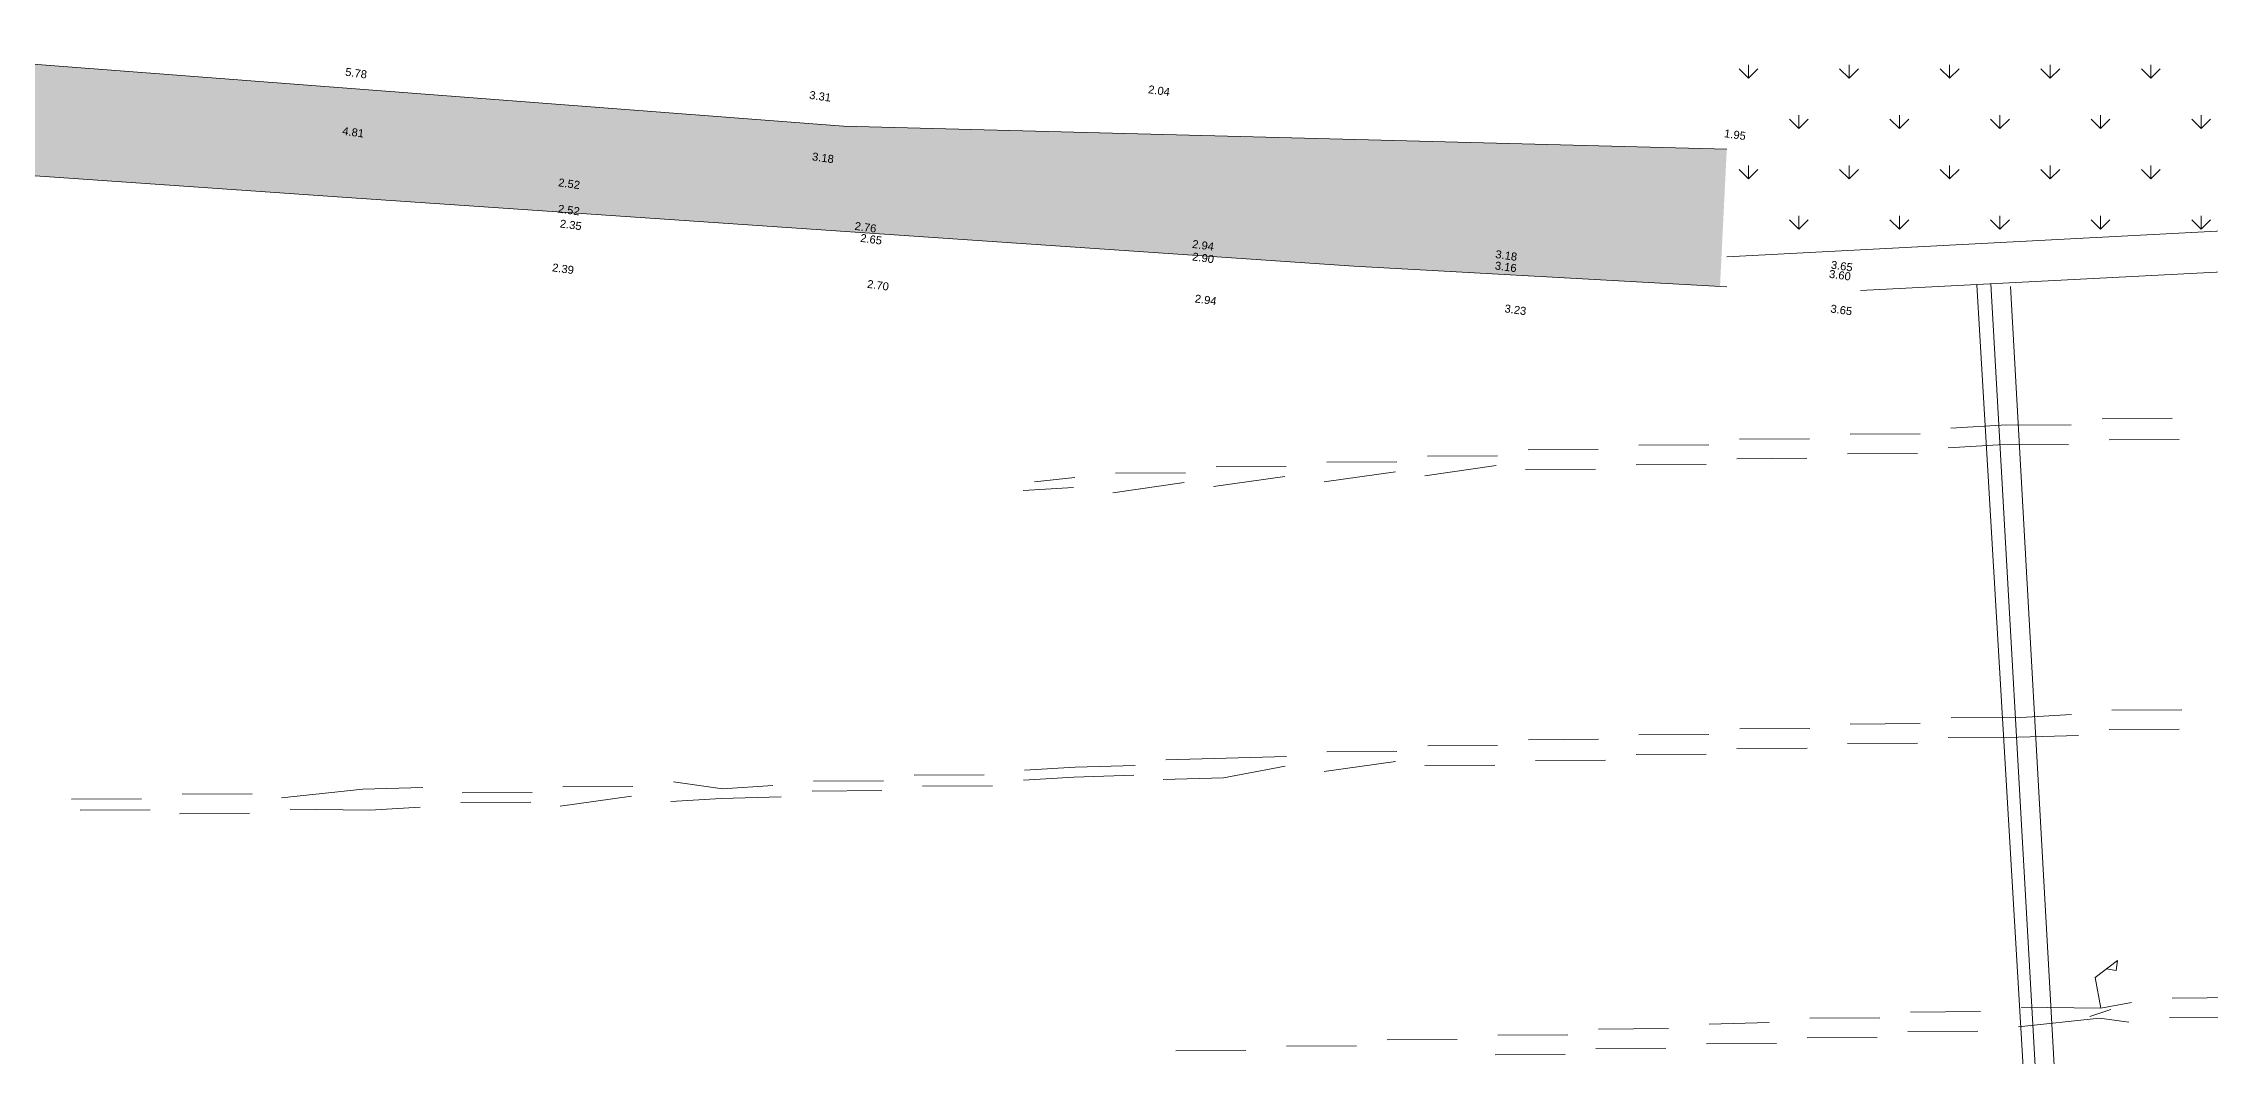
# Model space of a CAD drawing. Header units: millimetres. Extents: x -286774 to 170591, y -126585 to 81607.
# Drawn here: x -125186 to -71035, y -53834 to -28526 of the extents above; entities that cross this region are included whole.
import ezdxf

# ---------------------------------------------------------------- set-up
doc = ezdxf.new("R2010")
doc.units = ezdxf.units.MM
doc.header["$LTSCALE"] = 100
doc.header["$MEASUREMENT"] = 0
doc.layers.add('ARC-VIEW', color=90, linetype='Continuous', lineweight=5)
doc.layers.add('TAN CANG-profile- REVISE1$0$8', color=17, linetype='Continuous', lineweight=0)
doc.layers.add('Elevation', color=1, linetype='Continuous', plot=False)
doc.styles.get("Standard").update_dxf_attribs({"font": 'arial.ttf'})

msp = doc.modelspace()

# ---------------------------------------------------------------- hatches: boundary and pattern name
at = {"layer": 'TAN CANG-profile- REVISE1$0$8'}
h = msp.add_hatch(dxfattribs=at)
h.set_pattern_fill('GRASS', color=256, scale=70, angle=-7.8306)
h.set_pattern_definition([(90, (-571785.5, -457563), (-1257.2359, 1257.2359), [333.375, -2181.0967]), (45, (-571785.5, -457563), (-1257.236, 1257.236), [333.375, -1444.625]), (135, (-571785.5, -457563), (-1257.236, -1257.236), [333.375, -1444.625])])
h.paths.add_polyline_path([(-105163, -30596), (-129648, -28728), (-153975, -25630), (-183789, -19285), (-186392, -18552), (-188854, -17465), (-191147, -16058), (-193244, -14367), (-195117, -12424), (-196738, -10266), (-198080, -7927), (-199116, -5440), (-201536, 2385), (-199900, 10651), (-198068, 14894), (-191851, 23778), (-194331, 26448), (-195218, 25570), (-197619, 22728), (-199752, 19660), (-201599, 16358), (-203143, 12813), (-204369, 9017), (-204738, 5611), (-204727, 2372), (-204334, -713), (-203558, -3656), (-202397, -6471), (-200849, -9171), (-198912, -11770), (-196585, -14279), (-191989, -17441), (-186767, -20191), (-180998, -22564), (-174762, -24592), (-168139, -26309), (-161207, -27747), (-146736, -29921), (-131987, -31378), (-117595, -32383), (-92427, -34098), (-83275, -34604), (-83105, -31170)])
h = msp.add_hatch(dxfattribs=at)
h.set_pattern_fill('GRASS', color=256, scale=70, angle=-7.8306)
h.set_pattern_definition([(90, (-53285, 254399), (-1257.236, 1257.236), [333.375, -2181.097]), (45, (-53285, 254399), (-1257.236, 1257.236), [333.375, -1444.625]), (135, (-53285, 254399), (-1257.236, -1257.236), [333.375, -1444.625])])
h.paths.add_polyline_path([(-171040, -49085), (-183052, -46479), (-194945, -43537), (-206722, -40265), (-218390, -36670), (-229953, -32760), (-241415, -28540), (-252781, -24018), (-264056, -19201), (-275245, -14095), (-286774, -8502), (-286774, -17329, 0.047752), (-201996, -46706), (-186901, -49893), (-171733, -52537), (-156500, -54678), (-141211, -56356), (-125875, -57611), (-122817, -57784), (-122607, -57417), (-100599, -58271), (-79130, -58715), (-79377, -56443), (-92426, -56688), (-106517, -56633), (-134236, -54818), (-146637, -53262), (-158903, -51348)])
h = msp.add_hatch(dxfattribs=at)
h.set_pattern_fill('GRASS', color=256, scale=70, angle=-7.8306)
h.set_pattern_definition([(90, (-806731.9, -471948.7), (-1257.2359, 1257.2359), [333.375, -2181.0967]), (45, (-806731.9, -471948.7), (-1257.236, 1257.236), [333.375, -1444.625]), (135, (-806731.9, -471948.7), (-1257.236, -1257.236), [333.375, -1444.625])])
h.paths.add_polyline_path([(-83105, -28190), (-83105, -33863), (-19772, -30559), (-20396, -21034), (-64256, -21294), (-83105, -17802)])

# ---------------------------------------------------------------- linework, layer by layer
at = {"layer": 'ARC-VIEW'}
for p, q in [((168090, -20760), (-83105, -33863)), ((-129649, -28728), (-105183, -30595)), ((-105182, -30596), (-83105, -31170))]:
    msp.add_line(p, q, dxfattribs=at)
at = {"layer": 'ARC-VIEW', "flags": 128}
msp.add_lwpolyline([(-131988, -31378), (-117596, -32383), (-92428, -34098), (-83105, -34613)], dxfattribs=at)
at = {"layer": 'TAN CANG-profile- REVISE1$0$8'}
for p, q in [((168090, -21768), (-79762, -34708)), ((-75552, -56646), (-76851, -34560)), ((-75044, -60212), (-76508, -34539)), ((-74783, -56502), (-76017, -34606)), ((-82785, -38420), (-81036, -38411)), ((-80022, -38301), (-78272, -38291)), ((-77503, -38147), (-76244, -38071)), ((-74495, -38062), (-76244, -38071)), ((-71976, -37909), (-73726, -37918)), ((-71799, -38433), (-73548, -38442)), ((-90585, -38846), (-88836, -38837)), ((-88067, -38693), (-86317, -38683)), ((-85303, -38573), (-83554, -38564)), ((-82852, -38910), (-81103, -38901)), ((-80089, -38791), (-78340, -38782)), ((-77571, -38638), (-76312, -38561)), ((-74562, -38552), (-76312, -38561)), ((-100413, -39492), (-99399, -39382)), ((-98453, -39761), (-96670, -39507)), ((-98385, -39271), (-96636, -39262)), ((-95934, -39608), (-94151, -39354)), ((-95867, -39118), (-94118, -39109)), ((-93171, -39489), (-91388, -39235)), ((-93103, -38999), (-91354, -38990)), ((-90653, -39336), (-88869, -39082)), ((-88134, -39183), (-86385, -39174)), ((-85371, -39063), (-83621, -39054)), ((-100692, -39703), (-99433, -39627)), ((-77500, -45390), (-75751, -45381)), ((-75751, -45381), (-74492, -45304)), ((-73478, -45194), (-71728, -45185)), ((-88064, -45935), (-86315, -45926)), ((-85300, -45816), (-83551, -45806)), ((-82782, -45662), (-81033, -45653)), ((-80086, -46033), (-78337, -46024)), ((-80019, -45543), (-78269, -45534)), ((-77568, -45880), (-75818, -45871)), ((-75818, -45871), (-74314, -45828)), ((-73545, -45684), (-71796, -45675)), ((-97123, -46437), (-95619, -46394)), ((-95619, -46394), (-94115, -46352)), ((-93168, -46731), (-91385, -46477)), ((-93101, -46241), (-91351, -46232)), ((-90650, -46578), (-88900, -46569)), ((-90582, -46088), (-88833, -46079)), ((-87886, -46459), (-86137, -46450)), ((-85368, -46306), (-83619, -46297)), ((-82850, -46153), (-81100, -46144)), ((-112199, -47111), (-110450, -47102)), ((-109436, -46991), (-108211, -47160)), ((-108211, -47160), (-106951, -47083)), ((-105937, -46973), (-104188, -46964)), ((-103419, -46820), (-101670, -46811)), ((-103208, -47099), (-101458, -47090)), ((-100689, -46946), (-99430, -46869)), ((-100656, -46701), (-99396, -46624)), ((-99430, -46869), (-97926, -46826)), ((-99396, -46624), (-97892, -46581)), ((-97191, -46927), (-95686, -46885)), ((-95686, -46885), (-94148, -46597)), ((-124479, -47420), (-122729, -47411)), ((-121715, -47301), (-119966, -47291)), ((-119230, -47392), (-117202, -47172)), ((-117202, -47172), (-115698, -47129)), ((-117025, -47696), (-115765, -47619)), ((-114751, -47509), (-113002, -47500)), ((-114718, -47264), (-112968, -47255)), ((-112267, -47601), (-110484, -47347)), ((-109503, -47482), (-108244, -47405)), ((-108244, -47405), (-106740, -47362)), ((-105971, -47218), (-104222, -47209)), ((-124267, -47699), (-122518, -47690)), ((-121783, -47791), (-120033, -47782)), ((-119019, -47671), (-117025, -47696)), ((-73340, -51456), (-73898, -51879)), ((-73898, -51879), (-73754, -52648)), ((-73374, -51701), (-73619, -51667)), ((-73340, -51456), (-73374, -51701)), ((-73754, -52648), (-72985, -52504)), ((-71971, -52394), (-70221, -52384)), ((-83548, -53049), (-82044, -53006)), ((-81030, -52896), (-79281, -52887)), ((-78512, -52743), (-76762, -52734)), ((-73787, -52893), (-75816, -53113)), ((-75748, -52623), (-73754, -52648)), ((-74033, -52859), (-73509, -52682)), ((-73787, -52893), (-73052, -52994)), ((-72038, -52884), (-70289, -52875)), ((-94112, -53594), (-92362, -53585)), ((-91593, -53441), (-89844, -53432)), ((-88830, -53321), (-87081, -53312)), ((-86312, -53168), (-84562, -53159)), ((-81866, -53530), (-83616, -53539)), ((-79348, -53377), (-81097, -53386)), ((-76830, -53224), (-78579, -53233)), ((-96875, -53713), (-95126, -53704)), ((-87148, -53802), (-88897, -53812)), ((-84630, -53649), (-86379, -53659))]:
    msp.add_line(p, q, dxfattribs=at)

# ---------------------------------------------------------------- texts
at = {"layer": 'Elevation'}
for s, p in [('5.78', (-117649, -29334, 5784)), ('3.31', (-106049, -29912, 3315)), ('2.04', (-97578, -29771, 2045)), ('4.81', (-117722, -30809, 4810)), ('1.95', (-83182, -30871, 1954)), ('3.18', (-105980, -31450, 3178)), ('2.52', (-112324, -32098, 2517)), ('2.52', (-112332, -32755, 2520)), ('2.35', (-112283, -33127, 2347)), ('2.76', (-104916, -33187, 2758)), ('2.65', (-104775, -33486, 2650)), ('2.94', (-96478, -33637, 2942)), ('2.39', (-112477, -34224, 2389)), ('2.90', (-96477, -33952, 2899)), ('3.16', (-88911, -34176, 3162)), ('3.18', (-88899, -33892, 3180)), ('3.65', (-80512, -34157, 3646)), ('2.70', (-104603, -34636, 2704)), ('3.60', (-80559, -34384, 3599)), ('2.94', (-96413, -35001, 2940)), ('3.23', (-88670, -35249, 3228)), ('3.65', (-80524, -35253, 3645))]:
    msp.add_text(s, height=200, rotation=352.1694, dxfattribs=at).set_placement(p)

doc.saveas('drawing.dxf')
